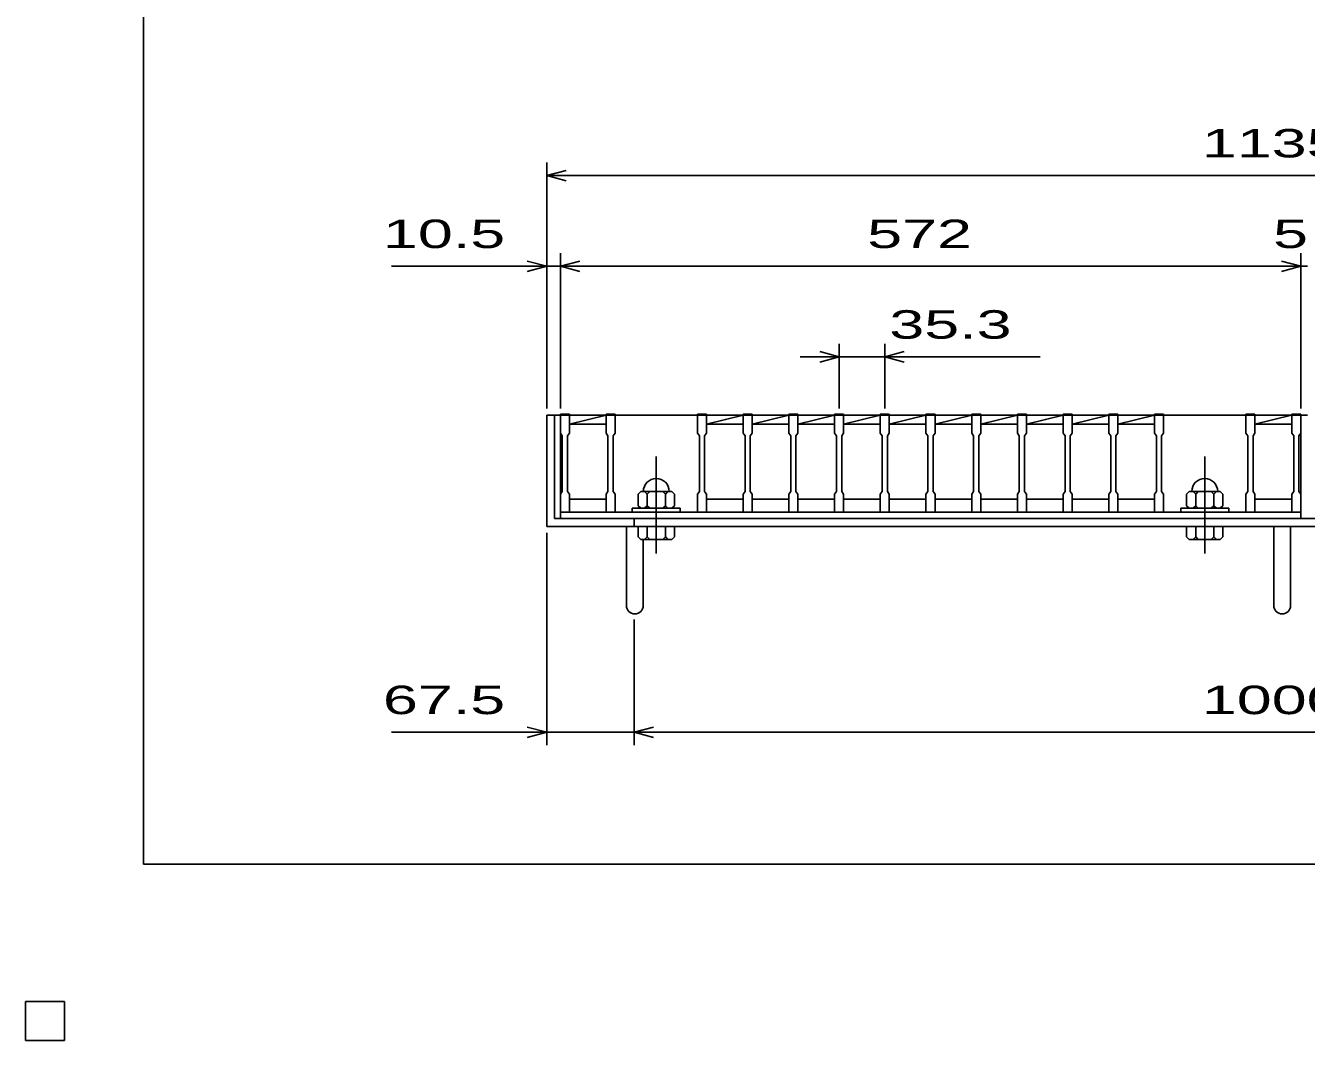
# Model space of a CAD drawing. Units: millimetres, scale not verified. Extents: x -1820 to 1731, y -1282 to 1054.
# Drawn here: x -1820 to -831, y -1282 to -499 of the extents above; entities that cross this region are included whole.
import ezdxf
from ezdxf.enums import TextEntityAlignment as Align

# ---------------------------------------------------------------- set-up
doc = ezdxf.new("R2010")
doc.units = ezdxf.units.MM
doc.header["$LTSCALE"] = 10
doc.linetypes.add('CHAIN', pattern=[18.5, 12, -1.5, 3.5, -1.5])
for name, color, linetype, lineweight in [('0_2', 150, 'Continuous', 25), ('16', 3, 'Continuous', 25), ('19', 6, 'Continuous', 25), ('22', 4, 'Continuous', 25)]:
    doc.layers.add(name, color=color, linetype=linetype, lineweight=lineweight)
doc.styles.add('ベクトル', font='')
doc.styles.get('ベクトル').set_extended_font_data('ベクトル')

msp = doc.modelspace()

# ---------------------------------------------------------------- linework, layer by layer
at = {"layer": '0_2'}
for p, q in [((-1729, -1146.5), (-1729, 1053.5)), ((1731, -1146.5), (-1729, -1146.5))]:
    msp.add_line(p, q, dxfattribs=at)
at = {"layer": '16'}
for p, q in [((-1407, -799.5), (-1407, -798.8)), ((-1407, -798.8), (-1400, -798.8)), ((-1400, -799.5), (-1407, -799.5)), ((-1407, -813.5), (-1407, -799.5)), ((-1407, -799.5), (-1407, -864.5)), ((-1400, -798.8), (-1400, -799.5)), ((-1400, -813.5), (-1400, -799.5)), ((-1400, -799.5), (-1371.7, -799.5)), ((-1400, -806.5), (-1371.7, -799.5)), ((-1371.7, -799.5), (-1371.7, -798.8)), ((-1371.7, -798.8), (-1364.7, -798.8)), ((-1364.7, -799.5), (-1371.7, -799.5)), ((-1371.7, -813.5), (-1371.7, -799.5)), ((-1364.7, -798.8), (-1364.7, -799.5)), ((-1364.7, -813.5), (-1364.7, -799.5)), ((-1364.7, -799.5), (-1301.1, -799.5)), ((-1301.1, -799.5), (-1301.1, -798.8)), ((-1301.1, -798.8), (-1294.1, -798.8)), ((-1294.1, -799.5), (-1301.1, -799.5)), ((-1301.1, -813.5), (-1301.1, -799.5)), ((-1294.1, -798.8), (-1294.1, -799.5)), ((-1294.1, -813.5), (-1294.1, -799.5)), ((-1294.1, -799.5), (-1265.8, -799.5)), ((-1294.1, -806.5), (-1265.8, -799.5)), ((-1265.8, -799.5), (-1265.8, -798.8)), ((-1265.8, -798.8), (-1258.8, -798.8)), ((-1258.8, -799.5), (-1265.8, -799.5)), ((-1265.8, -813.5), (-1265.8, -799.5)), ((-1258.8, -798.8), (-1258.8, -799.5)), ((-1258.8, -813.5), (-1258.8, -799.5)), ((-1258.8, -799.5), (-1230.5, -799.5)), ((-1258.8, -806.5), (-1230.5, -799.5)), ((-1230.5, -799.5), (-1230.5, -798.8)), ((-1230.5, -798.8), (-1223.5, -798.8)), ((-1223.5, -799.5), (-1230.5, -799.5)), ((-1230.5, -813.5), (-1230.5, -799.5)), ((-1223.5, -798.8), (-1223.5, -799.5)), ((-1223.5, -813.5), (-1223.5, -799.5)), ((-1223.5, -799.5), (-1195.2, -799.5)), ((-1223.5, -806.5), (-1195.2, -799.5)), ((-1195.2, -799.5), (-1195.2, -798.8)), ((-1195.2, -798.8), (-1188.2, -798.8)), ((-1188.2, -799.5), (-1195.2, -799.5)), ((-1195.2, -813.5), (-1195.2, -799.5)), ((-1188.2, -798.8), (-1188.2, -799.5)), ((-1188.2, -813.5), (-1188.2, -799.5)), ((-1188.2, -799.5), (-1159.9, -799.5)), ((-1188.2, -806.5), (-1159.9, -799.5)), ((-1159.9, -799.5), (-1159.9, -798.8)), ((-1159.9, -798.8), (-1152.9, -798.8)), ((-1152.9, -799.5), (-1159.9, -799.5)), ((-1159.9, -813.5), (-1159.9, -799.5)), ((-1152.9, -798.8), (-1152.9, -799.5)), ((-1152.9, -813.5), (-1152.9, -799.5)), ((-1152.9, -799.5), (-1124.6, -799.5)), ((-1152.9, -806.5), (-1124.6, -799.5)), ((-1124.6, -799.5), (-1124.6, -798.8)), ((-1124.6, -798.8), (-1117.6, -798.8)), ((-1117.6, -799.5), (-1124.6, -799.5)), ((-1124.6, -813.5), (-1124.6, -799.5)), ((-1117.6, -798.8), (-1117.6, -799.5)), ((-1117.6, -813.5), (-1117.6, -799.5)), ((-1117.6, -799.5), (-1089.3, -799.5)), ((-1117.6, -806.5), (-1089.3, -799.5)), ((-1089.3, -799.5), (-1089.3, -798.8)), ((-1089.3, -798.8), (-1082.3, -798.8)), ((-1082.3, -799.5), (-1089.3, -799.5)), ((-1089.3, -813.5), (-1089.3, -799.5)), ((-1082.3, -798.8), (-1082.3, -799.5)), ((-1082.3, -813.5), (-1082.3, -799.5)), ((-1082.3, -799.5), (-1054, -799.5)), ((-1082.3, -806.5), (-1054, -799.5)), ((-1054, -799.5), (-1054, -798.8)), ((-1054, -798.8), (-1047, -798.8)), ((-1047, -799.5), (-1054, -799.5)), ((-1054, -813.5), (-1054, -799.5)), ((-1047, -798.8), (-1047, -799.5)), ((-1047, -813.5), (-1047, -799.5)), ((-1047, -799.5), (-1018.7, -799.5)), ((-1047, -806.5), (-1018.7, -799.5)), ((-1018.7, -799.5), (-1018.7, -798.8)), ((-1018.7, -798.8), (-1011.7, -798.8)), ((-1011.7, -799.5), (-1018.7, -799.5)), ((-1018.7, -813.5), (-1018.7, -799.5)), ((-1011.7, -798.8), (-1011.7, -799.5)), ((-1011.7, -813.5), (-1011.7, -799.5)), ((-1011.7, -799.5), (-983.4, -799.5)), ((-1011.7, -806.5), (-983.4, -799.5)), ((-983.4, -799.5), (-983.4, -798.8)), ((-983.4, -798.8), (-976.4, -798.8)), ((-976.4, -799.5), (-983.4, -799.5)), ((-983.4, -813.5), (-983.4, -799.5)), ((-976.4, -798.8), (-976.4, -799.5)), ((-976.4, -813.5), (-976.4, -799.5)), ((-976.4, -799.5), (-948.1, -799.5)), ((-976.4, -806.5), (-948.1, -799.5)), ((-948.1, -799.5), (-948.1, -798.8)), ((-948.1, -798.8), (-941.1, -798.8)), ((-941.1, -799.5), (-948.1, -799.5)), ((-948.1, -813.5), (-948.1, -799.5)), ((-941.1, -798.8), (-941.1, -799.5)), ((-941.1, -813.5), (-941.1, -799.5)), ((-941.1, -799.5), (-877.5, -799.5)), ((-877.5, -799.5), (-877.5, -798.8)), ((-877.5, -798.8), (-870.5, -798.8)), ((-870.5, -799.5), (-877.5, -799.5)), ((-877.5, -813.5), (-877.5, -799.5)), ((-870.5, -798.8), (-870.5, -799.5)), ((-870.5, -813.5), (-870.5, -799.5)), ((-870.5, -799.5), (-842, -799.5)), ((-842.2, -799.5), (-870.5, -806.5)), ((-842, -799.5), (-842, -798.8)), ((-842, -798.8), (-835, -798.8)), ((-842, -799.5), (-842, -813.5)), ((-835, -799.5), (-842, -799.5)), ((-835, -798.8), (-835, -799.5)), ((-835, -813.5), (-835, -799.5)), ((-835, -864.5), (-835, -799.5)), ((-1400, -806.5), (-1371.7, -806.5)), ((-1294.1, -806.5), (-1265.8, -806.5)), ((-1258.8, -806.5), (-1230.5, -806.5)), ((-1223.5, -806.5), (-1195.2, -806.5)), ((-1188.2, -806.5), (-1159.9, -806.5)), ((-1152.9, -806.5), (-1124.6, -806.5)), ((-1117.6, -806.5), (-1089.3, -806.5)), ((-1082.3, -806.5), (-1054, -806.5)), ((-1047, -806.5), (-1018.7, -806.5)), ((-1011.7, -806.5), (-983.4, -806.5)), ((-976.4, -806.5), (-948.1, -806.5)), ((-870.5, -806.5), (-842, -806.5)), ((-1405.5, -815.5), (-1407, -813.5)), ((-1405.5, -858.5), (-1405.5, -815.5)), ((-1401.5, -815.5), (-1400, -813.5)), ((-1401.5, -858.5), (-1401.5, -815.5)), ((-1370.2, -815.5), (-1371.7, -813.5)), ((-1370.2, -858.5), (-1370.2, -815.5)), ((-1366.2, -815.5), (-1364.7, -813.5)), ((-1366.2, -858.5), (-1366.2, -815.5)), ((-1299.6, -815.5), (-1301.1, -813.5)), ((-1299.6, -858.5), (-1299.6, -815.5)), ((-1295.6, -815.5), (-1294.1, -813.5)), ((-1295.6, -858.5), (-1295.6, -815.5)), ((-1264.3, -815.5), (-1265.8, -813.5)), ((-1264.3, -858.5), (-1264.3, -815.5)), ((-1260.3, -815.5), (-1258.8, -813.5)), ((-1260.3, -858.5), (-1260.3, -815.5)), ((-1229, -815.5), (-1230.5, -813.5)), ((-1229, -858.5), (-1229, -815.5)), ((-1225, -815.5), (-1223.5, -813.5)), ((-1225, -858.5), (-1225, -815.5)), ((-1193.7, -815.5), (-1195.2, -813.5)), ((-1193.7, -858.5), (-1193.7, -815.5)), ((-1189.7, -815.5), (-1188.2, -813.5)), ((-1189.7, -858.5), (-1189.7, -815.5)), ((-1158.4, -815.5), (-1159.9, -813.5)), ((-1158.4, -858.5), (-1158.4, -815.5)), ((-1154.4, -815.5), (-1152.9, -813.5)), ((-1154.4, -858.5), (-1154.4, -815.5)), ((-1123.1, -815.5), (-1124.6, -813.5)), ((-1123.1, -858.5), (-1123.1, -815.5)), ((-1119.1, -815.5), (-1117.6, -813.5)), ((-1119.1, -858.5), (-1119.1, -815.5)), ((-1087.8, -815.5), (-1089.3, -813.5)), ((-1087.8, -858.5), (-1087.8, -815.5)), ((-1083.8, -815.5), (-1082.3, -813.5)), ((-1083.8, -858.5), (-1083.8, -815.5)), ((-1052.5, -815.5), (-1054, -813.5)), ((-1052.5, -858.5), (-1052.5, -815.5)), ((-1048.5, -815.5), (-1047, -813.5)), ((-1048.5, -858.5), (-1048.5, -815.5)), ((-1017.2, -815.5), (-1018.7, -813.5)), ((-1017.2, -858.5), (-1017.2, -815.5)), ((-1013.2, -815.5), (-1011.7, -813.5)), ((-1013.2, -858.5), (-1013.2, -815.5)), ((-981.9, -815.5), (-983.4, -813.5)), ((-981.9, -858.5), (-981.9, -815.5)), ((-977.9, -815.5), (-976.4, -813.5)), ((-977.9, -858.5), (-977.9, -815.5)), ((-946.6, -815.5), (-948.1, -813.5)), ((-946.6, -858.5), (-946.6, -815.5)), ((-942.6, -815.5), (-941.1, -813.5)), ((-942.6, -858.5), (-942.6, -815.5)), ((-876, -815.5), (-877.5, -813.5)), ((-876, -858.5), (-876, -815.5)), ((-872, -815.5), (-870.5, -813.5)), ((-872, -858.5), (-872, -815.5)), ((-842, -813.5), (-840.5, -815.5)), ((-840.5, -815.5), (-840.5, -858.5)), ((-836.5, -815.5), (-835, -813.5)), ((-836.5, -858.5), (-836.5, -815.5)), ((-1407, -860.5), (-1405.5, -858.5)), ((-1407, -874.5), (-1407, -860.5)), ((-1400, -860.5), (-1401.5, -858.5)), ((-1400, -874.5), (-1400, -860.5)), ((-1371.7, -860.5), (-1370.2, -858.5)), ((-1371.7, -874.5), (-1371.7, -860.5)), ((-1364.7, -860.5), (-1366.2, -858.5)), ((-1364.7, -874.5), (-1364.7, -860.5)), ((-1344.9, -858.5), (-1346.9, -860.5)), ((-1346.9, -869.5), (-1346.9, -860.5)), ((-1344.9, -858.5), (-1320.9, -858.5)), ((-1341.9, -858.5), (-1339.9, -860.5)), ((-1339.9, -860.5), (-1337.9, -858.5)), ((-1339.9, -869.5), (-1339.9, -860.5)), ((-1327.9, -858.5), (-1325.9, -860.5)), ((-1325.9, -860.5), (-1323.9, -858.5)), ((-1325.9, -869.5), (-1325.9, -860.5)), ((-1320.9, -858.5), (-1318.9, -860.5)), ((-1318.9, -869.5), (-1318.9, -860.5)), ((-1301.1, -860.5), (-1299.6, -858.5)), ((-1301.1, -874.5), (-1301.1, -860.5)), ((-1294.1, -860.5), (-1295.6, -858.5)), ((-1294.1, -874.5), (-1294.1, -860.5)), ((-1265.8, -860.5), (-1264.3, -858.5)), ((-1265.8, -874.5), (-1265.8, -860.5)), ((-1258.8, -860.5), (-1260.3, -858.5)), ((-1258.8, -874.5), (-1258.8, -860.5)), ((-1230.5, -860.5), (-1229, -858.5)), ((-1230.5, -874.5), (-1230.5, -860.5)), ((-1223.5, -860.5), (-1225, -858.5)), ((-1223.5, -874.5), (-1223.5, -860.5)), ((-1195.2, -860.5), (-1193.7, -858.5)), ((-1195.2, -874.5), (-1195.2, -860.5)), ((-1188.2, -860.5), (-1189.7, -858.5)), ((-1188.2, -874.5), (-1188.2, -860.5)), ((-1159.9, -860.5), (-1158.4, -858.5)), ((-1159.9, -874.5), (-1159.9, -860.5)), ((-1152.9, -860.5), (-1154.4, -858.5)), ((-1152.9, -874.5), (-1152.9, -860.5)), ((-1124.6, -860.5), (-1123.1, -858.5)), ((-1124.6, -874.5), (-1124.6, -860.5)), ((-1117.6, -860.5), (-1119.1, -858.5)), ((-1117.6, -874.5), (-1117.6, -860.5)), ((-1089.3, -860.5), (-1087.8, -858.5)), ((-1089.3, -874.5), (-1089.3, -860.5)), ((-1082.3, -860.5), (-1083.8, -858.5)), ((-1082.3, -874.5), (-1082.3, -860.5)), ((-1054, -860.5), (-1052.5, -858.5)), ((-1054, -874.5), (-1054, -860.5)), ((-1047, -860.5), (-1048.5, -858.5)), ((-1047, -874.5), (-1047, -860.5)), ((-1018.7, -860.5), (-1017.2, -858.5)), ((-1018.7, -874.5), (-1018.7, -860.5)), ((-1011.7, -860.5), (-1013.2, -858.5)), ((-1011.7, -874.5), (-1011.7, -860.5)), ((-983.4, -860.5), (-981.9, -858.5)), ((-983.4, -874.5), (-983.4, -860.5)), ((-976.4, -860.5), (-977.9, -858.5)), ((-976.4, -874.5), (-976.4, -860.5)), ((-948.1, -860.5), (-946.6, -858.5)), ((-948.1, -874.5), (-948.1, -860.5)), ((-941.1, -860.5), (-942.6, -858.5)), ((-941.1, -874.5), (-941.1, -860.5)), ((-921.3, -858.5), (-923.3, -860.5)), ((-923.3, -869.5), (-923.3, -860.5)), ((-921.3, -858.5), (-897.3, -858.5)), ((-918.3, -858.5), (-916.3, -860.5)), ((-916.3, -860.5), (-914.3, -858.5)), ((-916.3, -869.5), (-916.3, -860.5)), ((-904.3, -858.5), (-902.3, -860.5)), ((-902.3, -860.5), (-900.3, -858.5)), ((-902.3, -869.5), (-902.3, -860.5)), ((-897.3, -858.5), (-895.3, -860.5)), ((-895.3, -869.5), (-895.3, -860.5)), ((-877.5, -860.5), (-876, -858.5)), ((-877.5, -874.5), (-877.5, -860.5)), ((-870.5, -860.5), (-872, -858.5)), ((-870.5, -874.5), (-870.5, -860.5)), ((-840.5, -858.5), (-842, -860.5)), ((-842, -860.5), (-842, -874.5)), ((-835, -860.5), (-836.5, -858.5)), ((-835, -874.5), (-835, -860.5)), ((-1400, -864.5), (-1371.7, -864.5)), ((-1346.9, -869.5), (-1344.9, -871.5)), ((-1341.9, -871.5), (-1339.9, -869.5)), ((-1337.9, -871.5), (-1339.9, -869.5)), ((-1327.9, -871.5), (-1325.9, -869.5)), ((-1323.9, -871.5), (-1325.9, -869.5)), ((-1320.9, -871.5), (-1318.9, -869.5)), ((-1294.1, -864.5), (-1265.8, -864.5)), ((-1258.8, -864.5), (-1230.5, -864.5)), ((-1223.5, -864.5), (-1195.2, -864.5)), ((-1188.2, -864.5), (-1159.9, -864.5)), ((-1152.9, -864.5), (-1124.6, -864.5)), ((-1117.6, -864.5), (-1089.3, -864.5)), ((-1082.3, -864.5), (-1054, -864.5)), ((-1047, -864.5), (-1018.7, -864.5)), ((-1011.7, -864.5), (-983.4, -864.5)), ((-976.4, -864.5), (-948.1, -864.5)), ((-923.3, -869.5), (-921.3, -871.5)), ((-918.3, -871.5), (-916.3, -869.5)), ((-914.3, -871.5), (-916.3, -869.5)), ((-904.3, -871.5), (-902.3, -869.5)), ((-900.3, -871.5), (-902.3, -869.5)), ((-897.3, -871.5), (-895.3, -869.5)), ((-870.5, -864.5), (-842, -864.5)), ((-1407, -874.5), (-1400, -874.5)), ((-1407, -874.5), (-835, -874.5)), ((-1407, -879.5), (-1407, -874.5)), ((-835, -879.5), (-1407, -879.5)), ((-1371.7, -874.5), (-1364.7, -874.5)), ((-1364.7, -874.5), (-1301.1, -874.5)), ((-1351.4, -874.5), (-1351.4, -871.5)), ((-1351.4, -871.5), (-1314.4, -871.5)), ((-1351.4, -874.5), (-1314.4, -874.5)), ((-1314.4, -874.5), (-1314.4, -871.5)), ((-1301.1, -874.5), (-1294.1, -874.5)), ((-1265.8, -874.5), (-1258.8, -874.5)), ((-1230.5, -874.5), (-1223.5, -874.5)), ((-1195.2, -874.5), (-1188.2, -874.5)), ((-1159.9, -874.5), (-1152.9, -874.5)), ((-1124.6, -874.5), (-1117.6, -874.5)), ((-1089.3, -874.5), (-1082.3, -874.5)), ((-1054, -874.5), (-1047, -874.5)), ((-1018.7, -874.5), (-1011.7, -874.5)), ((-983.4, -874.5), (-976.4, -874.5)), ((-948.1, -874.5), (-941.1, -874.5)), ((-941.1, -874.5), (-877.5, -874.5)), ((-927.8, -874.5), (-927.8, -871.5)), ((-927.8, -871.5), (-890.8, -871.5)), ((-927.8, -874.5), (-890.8, -874.5)), ((-890.8, -874.5), (-890.8, -871.5)), ((-877.5, -874.5), (-870.5, -874.5)), ((-842, -874.5), (-835, -874.5)), ((-835, -874.5), (-835, -879.5)), ((-1790, -1252.5), (-1820, -1252.5)), ((-1820, -1252.5), (-1820, -1282.5)), ((-1790, -1252.5), (-1820, -1252.5)), ((-1820, -1252.5), (-1820, -1282.5)), ((-1790, -1252.5), (-1820, -1252.5)), ((-1820, -1252.5), (-1820, -1282.5)), ((-1790, -1252.5), (-1820, -1252.5)), ((-1820, -1252.5), (-1820, -1282.5)), ((-1790, -1252.5), (-1820, -1252.5)), ((-1820, -1252.5), (-1820, -1282.5)), ((-1790, -1282.5), (-1790, -1252.5)), ((-1790, -1282.5), (-1790, -1252.5)), ((-1790, -1282.5), (-1790, -1252.5)), ((-1790, -1282.5), (-1790, -1252.5)), ((-1790, -1282.5), (-1790, -1252.5)), ((-1820, -1282.5), (-1790, -1282.5)), ((-1820, -1282.5), (-1790, -1282.5)), ((-1820, -1282.5), (-1790, -1282.5)), ((-1820, -1282.5), (-1790, -1282.5)), ((-1820, -1282.5), (-1790, -1282.5))]:
    msp.add_line(p, q, dxfattribs=at)
at = {"layer": '16', "linetype": 'CHAIN'}
for p, q in [((-1332.9, -906.5), (-1332.9, -831.5)), ((-909.3, -906.5), (-909.3, -831.5))]:
    msp.add_line(p, q, dxfattribs=at)
at = {"layer": '16'}
for centre in [(-1332.9, -858.5), (-909.3, -858.5)]:
    msp.add_arc(centre, 10, 0, 180, dxfattribs=at)
at = {"layer": '19'}
for p, q in [((-1407, -799.5), (-1417.5, -799.5)), ((-1417.5, -799.5), (-1417.5, -885.5)), ((-1411.5, -879.5), (-1411.5, -799.5)), ((-835, -799.5), (-830, -799.5)), ((-288.5, -879.5), (-1411.5, -879.5)), ((-1350, -885.5), (-1350, -879.5)), ((-1417.5, -885.5), (-282.5, -885.5)), ((-1356, -946.61), (-1356, -885.5)), ((-1346.9, -885.5), (-1346.9, -893.5)), ((-1318.9, -885.5), (-1346.9, -885.5)), ((-1339.9, -885.5), (-1339.9, -893.5)), ((-1325.9, -885.5), (-1325.9, -893.5)), ((-1318.9, -893.5), (-1318.9, -885.5)), ((-923.3, -893.5), (-923.3, -885.5)), ((-923.3, -885.5), (-895.3, -885.5)), ((-916.3, -893.5), (-916.3, -885.5)), ((-902.3, -893.5), (-902.3, -885.5)), ((-895.3, -893.5), (-895.3, -885.5)), ((-856, -946.61), (-856, -885.5)), ((-843, -946.61), (-843, -885.5)), ((-1346.9, -893.5), (-1344.9, -895.5)), ((-1344.9, -895.5), (-1320.9, -895.5)), ((-1343, -946.61), (-1343, -895.5)), ((-1339.9, -893.5), (-1341.9, -895.5)), ((-1337.9, -895.5), (-1339.9, -893.5)), ((-1325.9, -893.5), (-1327.9, -895.5)), ((-1323.9, -895.5), (-1325.9, -893.5)), ((-1320.9, -895.5), (-1318.9, -893.5)), ((-921.3, -895.5), (-923.3, -893.5)), ((-921.3, -895.5), (-897.3, -895.5)), ((-918.3, -895.5), (-916.3, -893.5)), ((-914.3, -895.5), (-916.3, -893.5)), ((-904.3, -895.5), (-902.3, -893.5)), ((-900.3, -895.5), (-902.3, -893.5)), ((-895.3, -893.5), (-897.3, -895.5))]:
    msp.add_line(p, q, dxfattribs=at)
for centre in [(-1349.5, -946.61), (-849.5, -946.61)]:
    msp.add_arc(centre, 6.5, 180, 0, dxfattribs=at)
at = {"layer": '22'}
for p, q in [((-1417.5, -794.5), (-1417.5, -604.5)), ((-1417.5, -614.5), (-1402.5, -610.5)), ((-1402.5, -618.5), (-1417.5, -614.5)), ((-1417.5, -614.5), (-282.5, -614.5)), ((-1417.5, -684.5), (-1432.5, -680.5)), ((-1417.5, -794.5), (-1417.5, -674.5)), ((-1407, -794.5), (-1407, -674.5)), ((-1407, -684.5), (-1392, -680.5)), ((-835, -684.5), (-850, -680.5)), ((-835, -794.5), (-835, -674.5)), ((-1537.5, -684.5), (-1417.5, -684.5)), ((-1432.5, -688.5), (-1417.5, -684.5)), ((-1417.5, -684.5), (-1407, -684.5)), ((-1392, -688.5), (-1407, -684.5)), ((-1407, -684.5), (-835, -684.5)), ((-850, -688.5), (-835, -684.5)), ((-835, -684.5), (-830, -684.5)), ((-1191.7, -754.5), (-1206.7, -750.5)), ((-1191.7, -794.5), (-1191.7, -744.5)), ((-1156.4, -744.5), (-1156.4, -794.5)), ((-1156.4, -754.5), (-1141.4, -750.5)), ((-1191.7, -754.5), (-1221.7, -754.5)), ((-1206.7, -758.5), (-1191.7, -754.5)), ((-1191.7, -754.5), (-1156.4, -754.5)), ((-1141.4, -758.5), (-1156.4, -754.5)), ((-1156.4, -754.5), (-1036.4, -754.5)), ((-1417.5, -1054.5), (-1417.5, -890.5)), ((-1350, -1054.5), (-1350, -957.5)), ((-1537.5, -1044.5), (-1417.5, -1044.5)), ((-1417.5, -1044.5), (-1432.5, -1040.5)), ((-1432.5, -1048.5), (-1417.5, -1044.5)), ((-1417.5, -1044.5), (-1350, -1044.5)), ((-1350, -1044.5), (-1335, -1040.5)), ((-1335, -1048.5), (-1350, -1044.5)), ((-1350, -1044.5), (-350, -1044.5))]:
    msp.add_line(p, q, dxfattribs=at)
at = {"layer": '22', "color": 2}
for p, q in [((-1790, -1252.5), (-1820, -1252.5)), ((-1820, -1252.5), (-1820, -1282.5)), ((-1790, -1252.5), (-1820, -1252.5)), ((-1820, -1252.5), (-1820, -1282.5)), ((-1790, -1252.5), (-1820, -1252.5)), ((-1820, -1252.5), (-1820, -1282.5)), ((-1790, -1282.5), (-1790, -1252.5)), ((-1790, -1282.5), (-1790, -1252.5)), ((-1790, -1282.5), (-1790, -1252.5)), ((-1820, -1282.5), (-1790, -1282.5)), ((-1820, -1282.5), (-1790, -1282.5)), ((-1820, -1282.5), (-1790, -1282.5))]:
    msp.add_line(p, q, dxfattribs=at)

# ---------------------------------------------------------------- texts
at = {"layer": '22', "color": 2, "style": 'ベクトル', "width": 1.65}
for s, p in [(' 1135 ', (-925, -589.5)), (' 10.5 ', (-1557.5, -659.5)), (' 572 ', (-1183.5, -659.5)), (' 5 ', (-870, -659.5)), (' 35.3 ', (-1166.4, -729.5)), (' 67.5 ', (-1557.5, -1019.5)), (' 1000 ', (-925, -1019.5))]:
    msp.add_text(s, height=21.99, dxfattribs=at).set_placement(p, align=Align.MIDDLE_LEFT)

doc.saveas('drawing.dxf')
